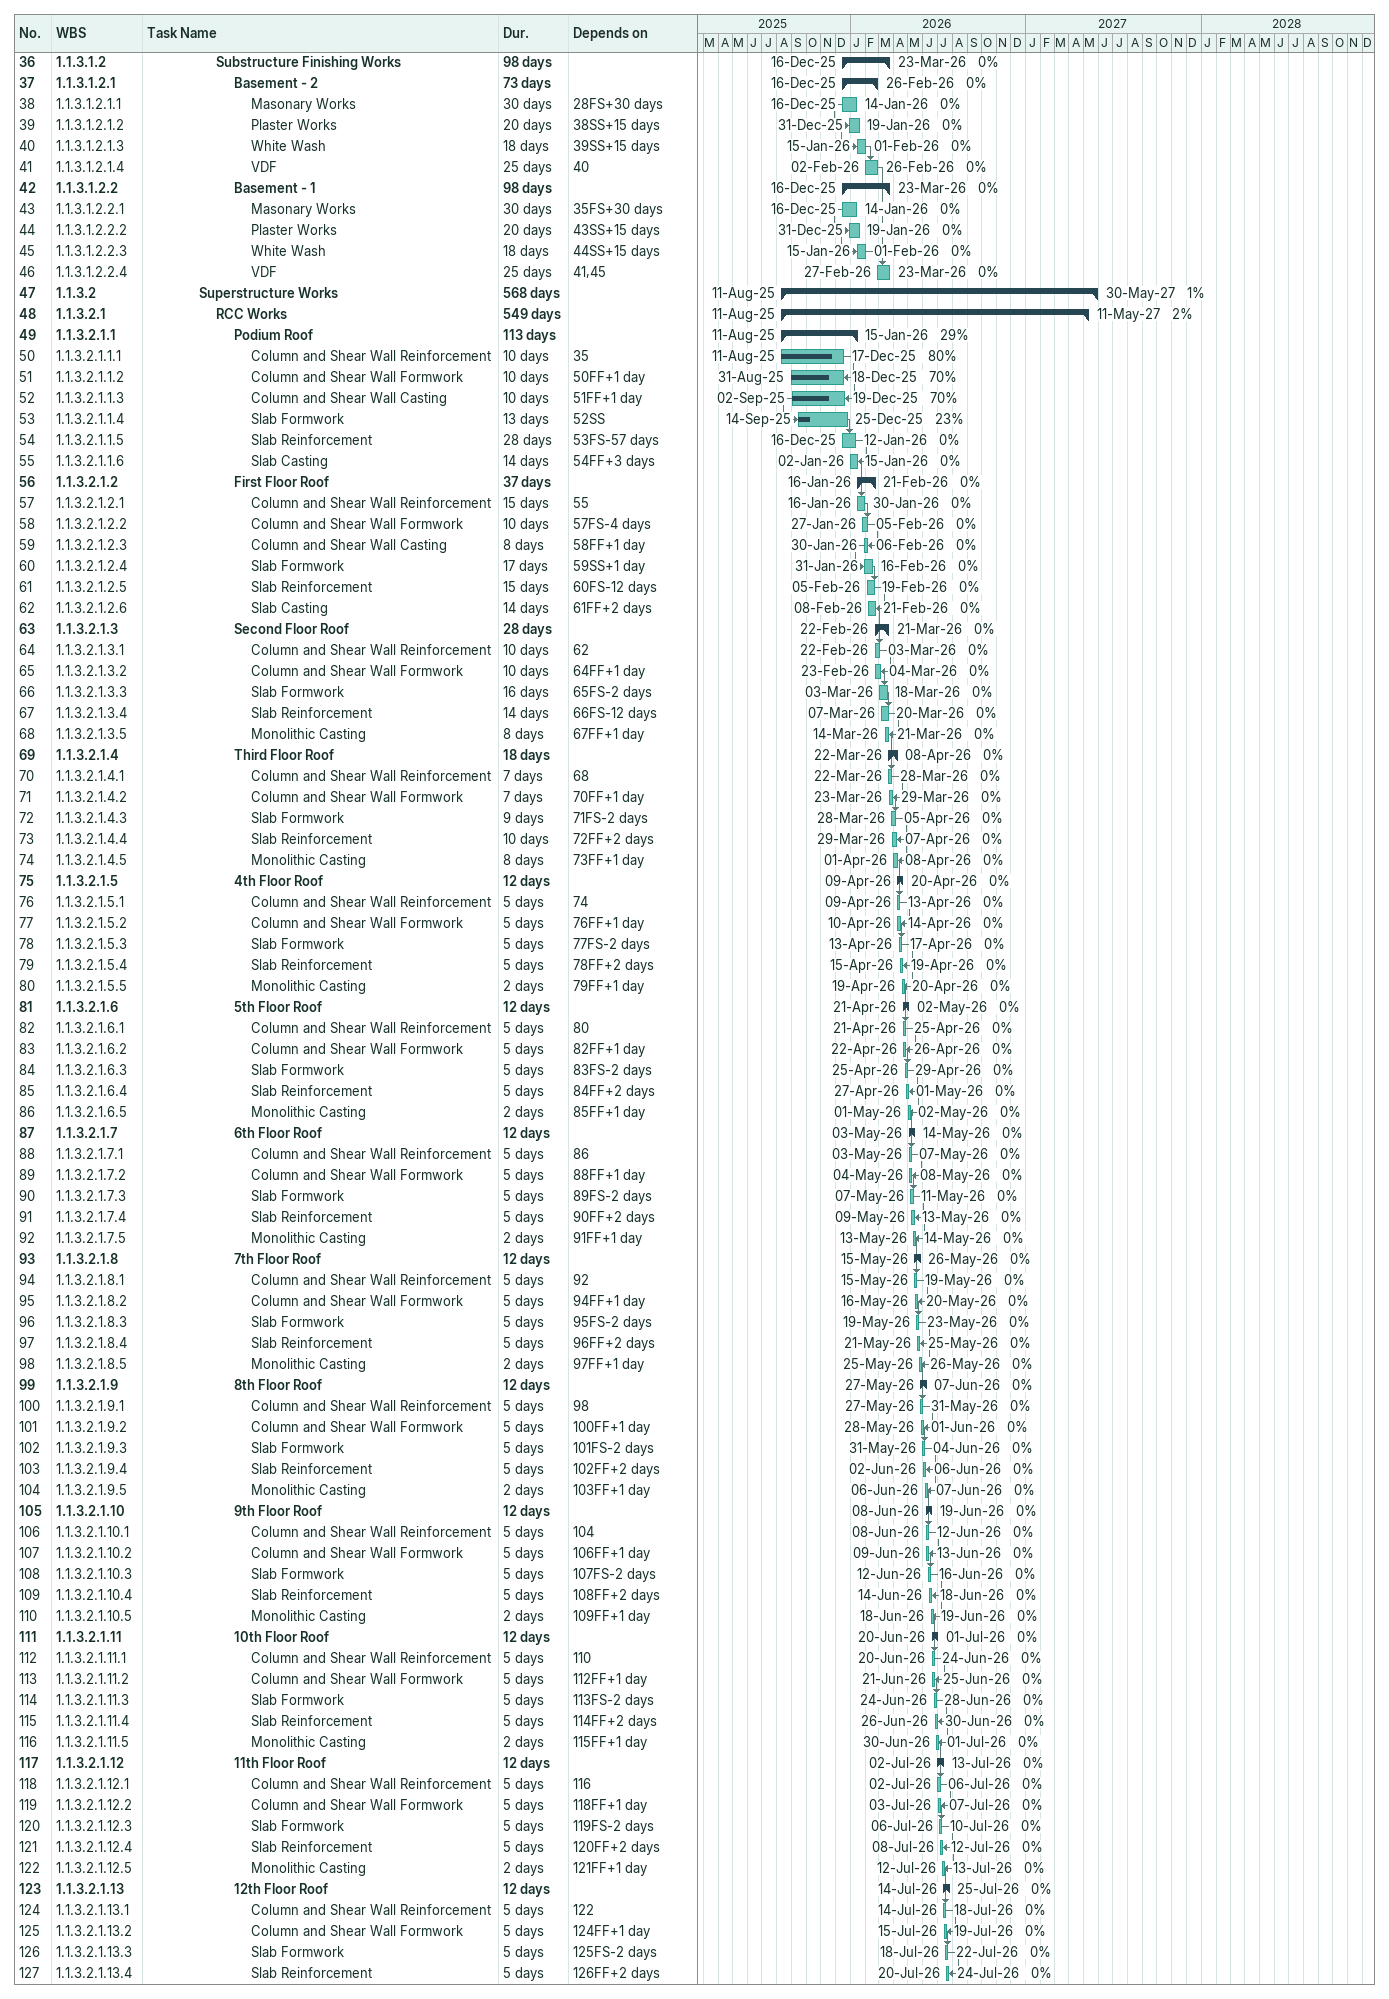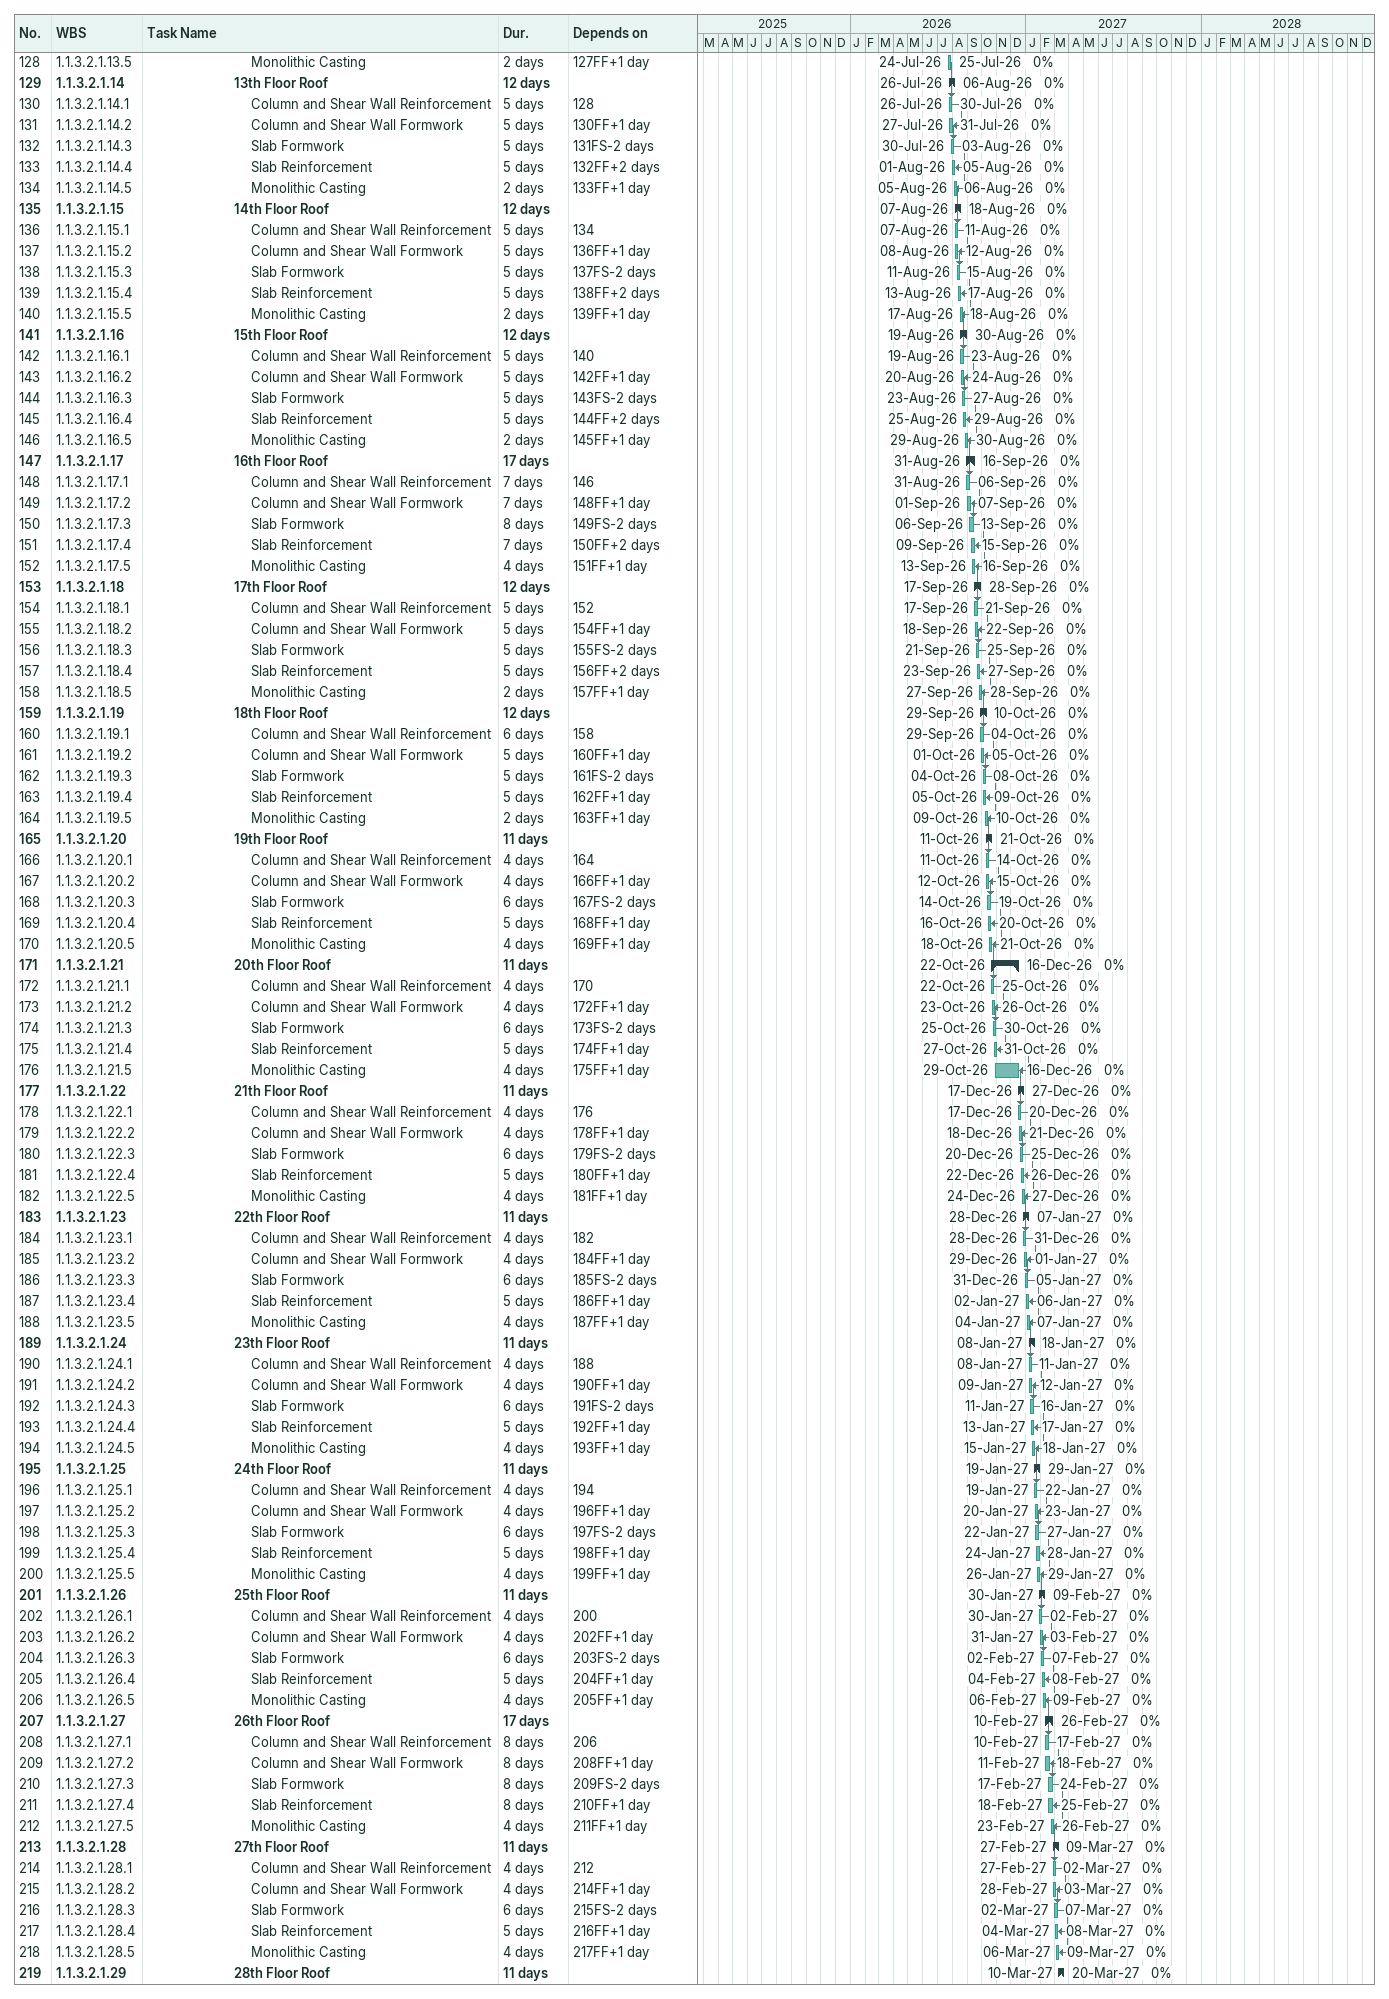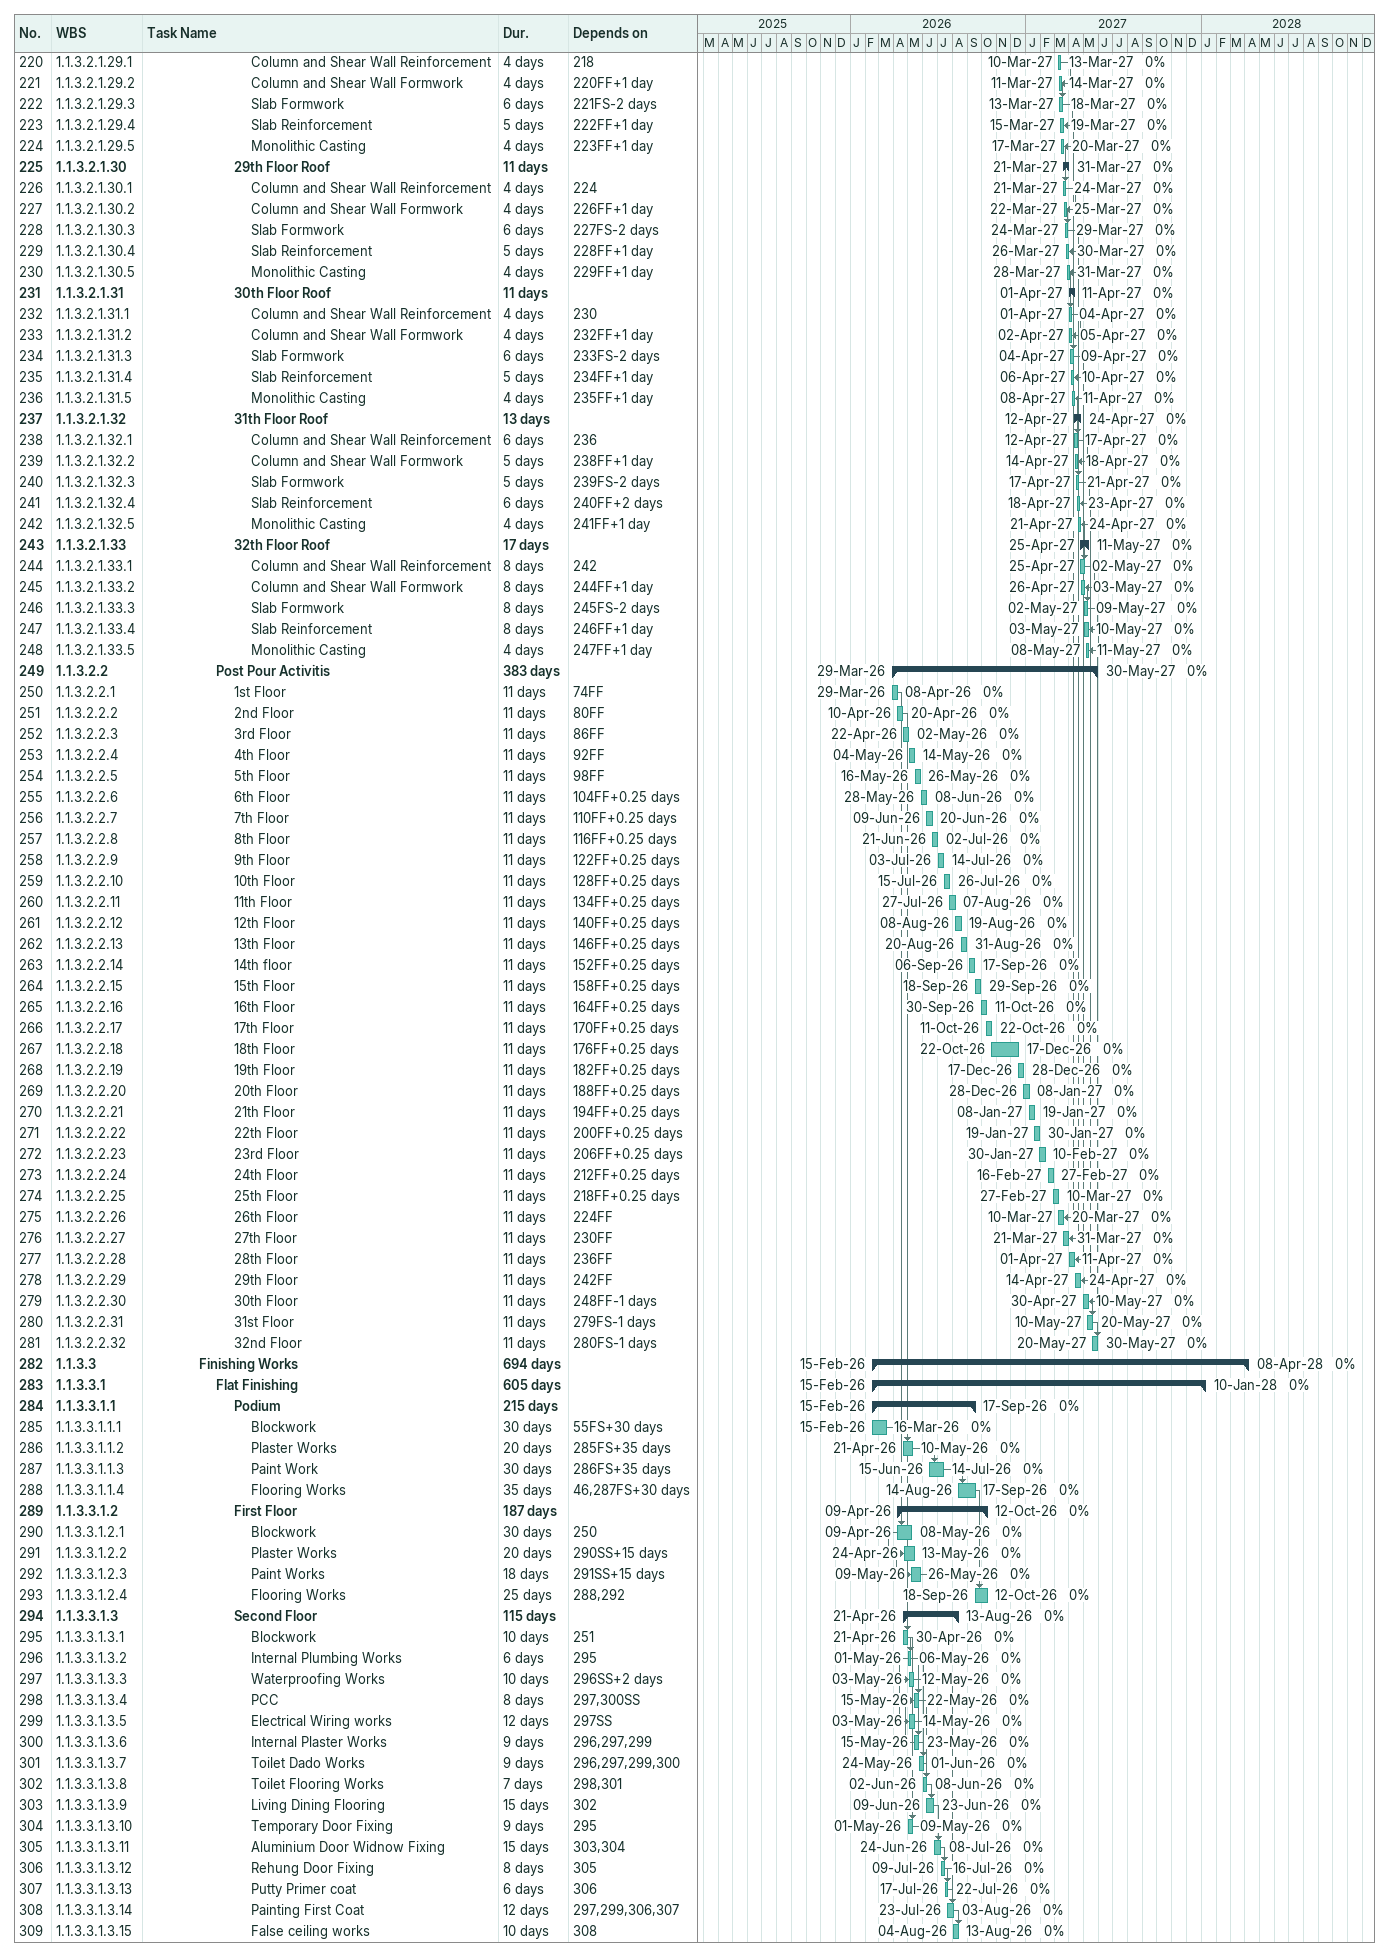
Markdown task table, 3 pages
| ID | WBS | Task | Duration | Start | Finish | Predecessors | % complete |
|---|---|---|---|---|---|---|---|
| 36 | 1.1.3.1.2 | **Substructure Finishing Works** | 98d | 2025-12-16 | 2026-03-23 |  | 0 |
| 37 | 1.1.3.1.2.1 | **Basement - 2** | 73d | 2025-12-16 | 2026-02-26 |  | 0 |
| 38 | 1.1.3.1.2.1.1 | Masonary Works | 30d | 2025-12-16 | 2026-01-14 | 28FS+30d | 0 |
| 39 | 1.1.3.1.2.1.2 | Plaster Works | 20d | 2025-12-31 | 2026-01-19 | 38SS+15d | 0 |
| 40 | 1.1.3.1.2.1.3 | White Wash | 18d | 2026-01-15 | 2026-02-01 | 39SS+15d | 0 |
| 41 | 1.1.3.1.2.1.4 | VDF | 25d | 2026-02-02 | 2026-02-26 | 40 | 0 |
| 42 | 1.1.3.1.2.2 | **Basement - 1** | 98d | 2025-12-16 | 2026-03-23 |  | 0 |
| 43 | 1.1.3.1.2.2.1 | Masonary Works | 30d | 2025-12-16 | 2026-01-14 | 35FS+30d | 0 |
| 44 | 1.1.3.1.2.2.2 | Plaster Works | 20d | 2025-12-31 | 2026-01-19 | 43SS+15d | 0 |
| 45 | 1.1.3.1.2.2.3 | White Wash | 18d | 2026-01-15 | 2026-02-01 | 44SS+15d | 0 |
| 46 | 1.1.3.1.2.2.4 | VDF | 25d | 2026-02-27 | 2026-03-23 | 41, 45 | 0 |
| 47 | 1.1.3.2 | **Superstructure Works** | 568d | 2025-08-11 | 2027-05-30 |  | 1 |
| 48 | 1.1.3.2.1 | **RCC Works** | 549d | 2025-08-11 | 2027-05-11 |  | 2 |
| 49 | 1.1.3.2.1.1 | **Podium Roof** | 113d | 2025-08-11 | 2026-01-15 |  | 29 |
| 50 | 1.1.3.2.1.1.1 | Column and Shear Wall Reinforcement | 10d | 2025-08-11 | 2025-12-17 | 35 | 80 |
| 51 | 1.1.3.2.1.1.2 | Column and Shear Wall Formwork | 10d | 2025-08-31 | 2025-12-18 | 50FF+1d | 70 |
| 52 | 1.1.3.2.1.1.3 | Column and Shear Wall Casting | 10d | 2025-09-02 | 2025-12-19 | 51FF+1d | 70 |
| 53 | 1.1.3.2.1.1.4 | Slab Formwork | 13d | 2025-09-14 | 2025-12-25 | 52SS | 23 |
| 54 | 1.1.3.2.1.1.5 | Slab Reinforcement | 28d | 2025-12-16 | 2026-01-12 | 53FS-57d | 0 |
| 55 | 1.1.3.2.1.1.6 | Slab Casting | 14d | 2026-01-02 | 2026-01-15 | 54FF+3d | 0 |
| 56 | 1.1.3.2.1.2 | **First Floor Roof** | 37d | 2026-01-16 | 2026-02-21 |  | 0 |
| 57 | 1.1.3.2.1.2.1 | Column and Shear Wall Reinforcement | 15d | 2026-01-16 | 2026-01-30 | 55 | 0 |
| 58 | 1.1.3.2.1.2.2 | Column and Shear Wall Formwork | 10d | 2026-01-27 | 2026-02-05 | 57FS-4d | 0 |
| 59 | 1.1.3.2.1.2.3 | Column and Shear Wall Casting | 8d | 2026-01-30 | 2026-02-06 | 58FF+1d | 0 |
| 60 | 1.1.3.2.1.2.4 | Slab Formwork | 17d | 2026-01-31 | 2026-02-16 | 59SS+1d | 0 |
| 61 | 1.1.3.2.1.2.5 | Slab Reinforcement | 15d | 2026-02-05 | 2026-02-19 | 60FS-12d | 0 |
| 62 | 1.1.3.2.1.2.6 | Slab Casting | 14d | 2026-02-08 | 2026-02-21 | 61FF+2d | 0 |
| 63 | 1.1.3.2.1.3 | **Second Floor Roof** | 28d | 2026-02-22 | 2026-03-21 |  | 0 |
| 64 | 1.1.3.2.1.3.1 | Column and Shear Wall Reinforcement | 10d | 2026-02-22 | 2026-03-03 | 62 | 0 |
| 65 | 1.1.3.2.1.3.2 | Column and Shear Wall Formwork | 10d | 2026-02-23 | 2026-03-04 | 64FF+1d | 0 |
| 66 | 1.1.3.2.1.3.3 | Slab Formwork | 16d | 2026-03-03 | 2026-03-18 | 65FS-2d | 0 |
| 67 | 1.1.3.2.1.3.4 | Slab Reinforcement | 14d | 2026-03-07 | 2026-03-20 | 66FS-12d | 0 |
| 68 | 1.1.3.2.1.3.5 | Monolithic Casting | 8d | 2026-03-14 | 2026-03-21 | 67FF+1d | 0 |
| 69 | 1.1.3.2.1.4 | **Third Floor Roof** | 18d | 2026-03-22 | 2026-04-08 |  | 0 |
| 70 | 1.1.3.2.1.4.1 | Column and Shear Wall Reinforcement | 7d | 2026-03-22 | 2026-03-28 | 68 | 0 |
| 71 | 1.1.3.2.1.4.2 | Column and Shear Wall Formwork | 7d | 2026-03-23 | 2026-03-29 | 70FF+1d | 0 |
| 72 | 1.1.3.2.1.4.3 | Slab Formwork | 9d | 2026-03-28 | 2026-04-05 | 71FS-2d | 0 |
| 73 | 1.1.3.2.1.4.4 | Slab Reinforcement | 10d | 2026-03-29 | 2026-04-07 | 72FF+2d | 0 |
| 74 | 1.1.3.2.1.4.5 | Monolithic Casting | 8d | 2026-04-01 | 2026-04-08 | 73FF+1d | 0 |
| 75 | 1.1.3.2.1.5 | **4th Floor Roof** | 12d | 2026-04-09 | 2026-04-20 |  | 0 |
| 76 | 1.1.3.2.1.5.1 | Column and Shear Wall Reinforcement | 5d | 2026-04-09 | 2026-04-13 | 74 | 0 |
| 77 | 1.1.3.2.1.5.2 | Column and Shear Wall Formwork | 5d | 2026-04-10 | 2026-04-14 | 76FF+1d | 0 |
| 78 | 1.1.3.2.1.5.3 | Slab Formwork | 5d | 2026-04-13 | 2026-04-17 | 77FS-2d | 0 |
| 79 | 1.1.3.2.1.5.4 | Slab Reinforcement | 5d | 2026-04-15 | 2026-04-19 | 78FF+2d | 0 |
| 80 | 1.1.3.2.1.5.5 | Monolithic Casting | 2d | 2026-04-19 | 2026-04-20 | 79FF+1d | 0 |
| 81 | 1.1.3.2.1.6 | **5th Floor Roof** | 12d | 2026-04-21 | 2026-05-02 |  | 0 |
| 82 | 1.1.3.2.1.6.1 | Column and Shear Wall Reinforcement | 5d | 2026-04-21 | 2026-04-25 | 80 | 0 |
| 83 | 1.1.3.2.1.6.2 | Column and Shear Wall Formwork | 5d | 2026-04-22 | 2026-04-26 | 82FF+1d | 0 |
| 84 | 1.1.3.2.1.6.3 | Slab Formwork | 5d | 2026-04-25 | 2026-04-29 | 83FS-2d | 0 |
| 85 | 1.1.3.2.1.6.4 | Slab Reinforcement | 5d | 2026-04-27 | 2026-05-01 | 84FF+2d | 0 |
| 86 | 1.1.3.2.1.6.5 | Monolithic Casting | 2d | 2026-05-01 | 2026-05-02 | 85FF+1d | 0 |
| 87 | 1.1.3.2.1.7 | **6th Floor Roof** | 12d | 2026-05-03 | 2026-05-14 |  | 0 |
| 88 | 1.1.3.2.1.7.1 | Column and Shear Wall Reinforcement | 5d | 2026-05-03 | 2026-05-07 | 86 | 0 |
| 89 | 1.1.3.2.1.7.2 | Column and Shear Wall Formwork | 5d | 2026-05-04 | 2026-05-08 | 88FF+1d | 0 |
| 90 | 1.1.3.2.1.7.3 | Slab Formwork | 5d | 2026-05-07 | 2026-05-11 | 89FS-2d | 0 |
| 91 | 1.1.3.2.1.7.4 | Slab Reinforcement | 5d | 2026-05-09 | 2026-05-13 | 90FF+2d | 0 |
| 92 | 1.1.3.2.1.7.5 | Monolithic Casting | 2d | 2026-05-13 | 2026-05-14 | 91FF+1d | 0 |
| 93 | 1.1.3.2.1.8 | **7th Floor Roof** | 12d | 2026-05-15 | 2026-05-26 |  | 0 |
| 94 | 1.1.3.2.1.8.1 | Column and Shear Wall Reinforcement | 5d | 2026-05-15 | 2026-05-19 | 92 | 0 |
| 95 | 1.1.3.2.1.8.2 | Column and Shear Wall Formwork | 5d | 2026-05-16 | 2026-05-20 | 94FF+1d | 0 |
| 96 | 1.1.3.2.1.8.3 | Slab Formwork | 5d | 2026-05-19 | 2026-05-23 | 95FS-2d | 0 |
| 97 | 1.1.3.2.1.8.4 | Slab Reinforcement | 5d | 2026-05-21 | 2026-05-25 | 96FF+2d | 0 |
| 98 | 1.1.3.2.1.8.5 | Monolithic Casting | 2d | 2026-05-25 | 2026-05-26 | 97FF+1d | 0 |
| 99 | 1.1.3.2.1.9 | **8th Floor Roof** | 12d | 2026-05-27 | 2026-06-07 |  | 0 |
| 100 | 1.1.3.2.1.9.1 | Column and Shear Wall Reinforcement | 5d | 2026-05-27 | 2026-05-31 | 98 | 0 |
| 101 | 1.1.3.2.1.9.2 | Column and Shear Wall Formwork | 5d | 2026-05-28 | 2026-06-01 | 100FF+1d | 0 |
| 102 | 1.1.3.2.1.9.3 | Slab Formwork | 5d | 2026-05-31 | 2026-06-04 | 101FS-2d | 0 |
| 103 | 1.1.3.2.1.9.4 | Slab Reinforcement | 5d | 2026-06-02 | 2026-06-06 | 102FF+2d | 0 |
| 104 | 1.1.3.2.1.9.5 | Monolithic Casting | 2d | 2026-06-06 | 2026-06-07 | 103FF+1d | 0 |
| 105 | 1.1.3.2.1.10 | **9th Floor Roof** | 12d | 2026-06-08 | 2026-06-19 |  | 0 |
| 106 | 1.1.3.2.1.10.1 | Column and Shear Wall Reinforcement | 5d | 2026-06-08 | 2026-06-12 | 104 | 0 |
| 107 | 1.1.3.2.1.10.2 | Column and Shear Wall Formwork | 5d | 2026-06-09 | 2026-06-13 | 106FF+1d | 0 |
| 108 | 1.1.3.2.1.10.3 | Slab Formwork | 5d | 2026-06-12 | 2026-06-16 | 107FS-2d | 0 |
| 109 | 1.1.3.2.1.10.4 | Slab Reinforcement | 5d | 2026-06-14 | 2026-06-18 | 108FF+2d | 0 |
| 110 | 1.1.3.2.1.10.5 | Monolithic Casting | 2d | 2026-06-18 | 2026-06-19 | 109FF+1d | 0 |
| 111 | 1.1.3.2.1.11 | **10th Floor Roof** | 12d | 2026-06-20 | 2026-07-01 |  | 0 |
| 112 | 1.1.3.2.1.11.1 | Column and Shear Wall Reinforcement | 5d | 2026-06-20 | 2026-06-24 | 110 | 0 |
| 113 | 1.1.3.2.1.11.2 | Column and Shear Wall Formwork | 5d | 2026-06-21 | 2026-06-25 | 112FF+1d | 0 |
| 114 | 1.1.3.2.1.11.3 | Slab Formwork | 5d | 2026-06-24 | 2026-06-28 | 113FS-2d | 0 |
| 115 | 1.1.3.2.1.11.4 | Slab Reinforcement | 5d | 2026-06-26 | 2026-06-30 | 114FF+2d | 0 |
| 116 | 1.1.3.2.1.11.5 | Monolithic Casting | 2d | 2026-06-30 | 2026-07-01 | 115FF+1d | 0 |
| 117 | 1.1.3.2.1.12 | **11th Floor Roof** | 12d | 2026-07-02 | 2026-07-13 |  | 0 |
| 118 | 1.1.3.2.1.12.1 | Column and Shear Wall Reinforcement | 5d | 2026-07-02 | 2026-07-06 | 116 | 0 |
| 119 | 1.1.3.2.1.12.2 | Column and Shear Wall Formwork | 5d | 2026-07-03 | 2026-07-07 | 118FF+1d | 0 |
| 120 | 1.1.3.2.1.12.3 | Slab Formwork | 5d | 2026-07-06 | 2026-07-10 | 119FS-2d | 0 |
| 121 | 1.1.3.2.1.12.4 | Slab Reinforcement | 5d | 2026-07-08 | 2026-07-12 | 120FF+2d | 0 |
| 122 | 1.1.3.2.1.12.5 | Monolithic Casting | 2d | 2026-07-12 | 2026-07-13 | 121FF+1d | 0 |
| 123 | 1.1.3.2.1.13 | **12th Floor Roof** | 12d | 2026-07-14 | 2026-07-25 |  | 0 |
| 124 | 1.1.3.2.1.13.1 | Column and Shear Wall Reinforcement | 5d | 2026-07-14 | 2026-07-18 | 122 | 0 |
| 125 | 1.1.3.2.1.13.2 | Column and Shear Wall Formwork | 5d | 2026-07-15 | 2026-07-19 | 124FF+1d | 0 |
| 126 | 1.1.3.2.1.13.3 | Slab Formwork | 5d | 2026-07-18 | 2026-07-22 | 125FS-2d | 0 |
| 127 | 1.1.3.2.1.13.4 | Slab Reinforcement | 5d | 2026-07-20 | 2026-07-24 | 126FF+2d | 0 |
| 128 | 1.1.3.2.1.13.5 | Monolithic Casting | 2d | 2026-07-24 | 2026-07-25 | 127FF+1d | 0 |
| 129 | 1.1.3.2.1.14 | **13th Floor Roof** | 12d | 2026-07-26 | 2026-08-06 |  | 0 |
| 130 | 1.1.3.2.1.14.1 | Column and Shear Wall Reinforcement | 5d | 2026-07-26 | 2026-07-30 | 128 | 0 |
| 131 | 1.1.3.2.1.14.2 | Column and Shear Wall Formwork | 5d | 2026-07-27 | 2026-07-31 | 130FF+1d | 0 |
| 132 | 1.1.3.2.1.14.3 | Slab Formwork | 5d | 2026-07-30 | 2026-08-03 | 131FS-2d | 0 |
| 133 | 1.1.3.2.1.14.4 | Slab Reinforcement | 5d | 2026-08-01 | 2026-08-05 | 132FF+2d | 0 |
| 134 | 1.1.3.2.1.14.5 | Monolithic Casting | 2d | 2026-08-05 | 2026-08-06 | 133FF+1d | 0 |
| 135 | 1.1.3.2.1.15 | **14th Floor Roof** | 12d | 2026-08-07 | 2026-08-18 |  | 0 |
| 136 | 1.1.3.2.1.15.1 | Column and Shear Wall Reinforcement | 5d | 2026-08-07 | 2026-08-11 | 134 | 0 |
| 137 | 1.1.3.2.1.15.2 | Column and Shear Wall Formwork | 5d | 2026-08-08 | 2026-08-12 | 136FF+1d | 0 |
| 138 | 1.1.3.2.1.15.3 | Slab Formwork | 5d | 2026-08-11 | 2026-08-15 | 137FS-2d | 0 |
| 139 | 1.1.3.2.1.15.4 | Slab Reinforcement | 5d | 2026-08-13 | 2026-08-17 | 138FF+2d | 0 |
| 140 | 1.1.3.2.1.15.5 | Monolithic Casting | 2d | 2026-08-17 | 2026-08-18 | 139FF+1d | 0 |
| 141 | 1.1.3.2.1.16 | **15th Floor Roof** | 12d | 2026-08-19 | 2026-08-30 |  | 0 |
| 142 | 1.1.3.2.1.16.1 | Column and Shear Wall Reinforcement | 5d | 2026-08-19 | 2026-08-23 | 140 | 0 |
| 143 | 1.1.3.2.1.16.2 | Column and Shear Wall Formwork | 5d | 2026-08-20 | 2026-08-24 | 142FF+1d | 0 |
| 144 | 1.1.3.2.1.16.3 | Slab Formwork | 5d | 2026-08-23 | 2026-08-27 | 143FS-2d | 0 |
| 145 | 1.1.3.2.1.16.4 | Slab Reinforcement | 5d | 2026-08-25 | 2026-08-29 | 144FF+2d | 0 |
| 146 | 1.1.3.2.1.16.5 | Monolithic Casting | 2d | 2026-08-29 | 2026-08-30 | 145FF+1d | 0 |
| 147 | 1.1.3.2.1.17 | **16th Floor Roof** | 17d | 2026-08-31 | 2026-09-16 |  | 0 |
| 148 | 1.1.3.2.1.17.1 | Column and Shear Wall Reinforcement | 7d | 2026-08-31 | 2026-09-06 | 146 | 0 |
| 149 | 1.1.3.2.1.17.2 | Column and Shear Wall Formwork | 7d | 2026-09-01 | 2026-09-07 | 148FF+1d | 0 |
| 150 | 1.1.3.2.1.17.3 | Slab Formwork | 8d | 2026-09-06 | 2026-09-13 | 149FS-2d | 0 |
| 151 | 1.1.3.2.1.17.4 | Slab Reinforcement | 7d | 2026-09-09 | 2026-09-15 | 150FF+2d | 0 |
| 152 | 1.1.3.2.1.17.5 | Monolithic Casting | 4d | 2026-09-13 | 2026-09-16 | 151FF+1d | 0 |
| 153 | 1.1.3.2.1.18 | **17th Floor Roof** | 12d | 2026-09-17 | 2026-09-28 |  | 0 |
| 154 | 1.1.3.2.1.18.1 | Column and Shear Wall Reinforcement | 5d | 2026-09-17 | 2026-09-21 | 152 | 0 |
| 155 | 1.1.3.2.1.18.2 | Column and Shear Wall Formwork | 5d | 2026-09-18 | 2026-09-22 | 154FF+1d | 0 |
| 156 | 1.1.3.2.1.18.3 | Slab Formwork | 5d | 2026-09-21 | 2026-09-25 | 155FS-2d | 0 |
| 157 | 1.1.3.2.1.18.4 | Slab Reinforcement | 5d | 2026-09-23 | 2026-09-27 | 156FF+2d | 0 |
| 158 | 1.1.3.2.1.18.5 | Monolithic Casting | 2d | 2026-09-27 | 2026-09-28 | 157FF+1d | 0 |
| 159 | 1.1.3.2.1.19 | **18th Floor Roof** | 12d | 2026-09-29 | 2026-10-10 |  | 0 |
| 160 | 1.1.3.2.1.19.1 | Column and Shear Wall Reinforcement | 6d | 2026-09-29 | 2026-10-04 | 158 | 0 |
| 161 | 1.1.3.2.1.19.2 | Column and Shear Wall Formwork | 5d | 2026-10-01 | 2026-10-05 | 160FF+1d | 0 |
| 162 | 1.1.3.2.1.19.3 | Slab Formwork | 5d | 2026-10-04 | 2026-10-08 | 161FS-2d | 0 |
| 163 | 1.1.3.2.1.19.4 | Slab Reinforcement | 5d | 2026-10-05 | 2026-10-09 | 162FF+1d | 0 |
| 164 | 1.1.3.2.1.19.5 | Monolithic Casting | 2d | 2026-10-09 | 2026-10-10 | 163FF+1d | 0 |
| 165 | 1.1.3.2.1.20 | **19th Floor Roof** | 11d | 2026-10-11 | 2026-10-21 |  | 0 |
| 166 | 1.1.3.2.1.20.1 | Column and Shear Wall Reinforcement | 4d | 2026-10-11 | 2026-10-14 | 164 | 0 |
| 167 | 1.1.3.2.1.20.2 | Column and Shear Wall Formwork | 4d | 2026-10-12 | 2026-10-15 | 166FF+1d | 0 |
| 168 | 1.1.3.2.1.20.3 | Slab Formwork | 6d | 2026-10-14 | 2026-10-19 | 167FS-2d | 0 |
| 169 | 1.1.3.2.1.20.4 | Slab Reinforcement | 5d | 2026-10-16 | 2026-10-20 | 168FF+1d | 0 |
| 170 | 1.1.3.2.1.20.5 | Monolithic Casting | 4d | 2026-10-18 | 2026-10-21 | 169FF+1d | 0 |
| 171 | 1.1.3.2.1.21 | **20th Floor Roof** | 11d | 2026-10-22 | 2026-12-16 |  | 0 |
| 172 | 1.1.3.2.1.21.1 | Column and Shear Wall Reinforcement | 4d | 2026-10-22 | 2026-10-25 | 170 | 0 |
| 173 | 1.1.3.2.1.21.2 | Column and Shear Wall Formwork | 4d | 2026-10-23 | 2026-10-26 | 172FF+1d | 0 |
| 174 | 1.1.3.2.1.21.3 | Slab Formwork | 6d | 2026-10-25 | 2026-10-30 | 173FS-2d | 0 |
| 175 | 1.1.3.2.1.21.4 | Slab Reinforcement | 5d | 2026-10-27 | 2026-10-31 | 174FF+1d | 0 |
| 176 | 1.1.3.2.1.21.5 | Monolithic Casting | 4d | 2026-10-29 | 2026-12-16 | 175FF+1d | 0 |
| 177 | 1.1.3.2.1.22 | **21th Floor Roof** | 11d | 2026-12-17 | 2026-12-27 |  | 0 |
| 178 | 1.1.3.2.1.22.1 | Column and Shear Wall Reinforcement | 4d | 2026-12-17 | 2026-12-20 | 176 | 0 |
| 179 | 1.1.3.2.1.22.2 | Column and Shear Wall Formwork | 4d | 2026-12-18 | 2026-12-21 | 178FF+1d | 0 |
| 180 | 1.1.3.2.1.22.3 | Slab Formwork | 6d | 2026-12-20 | 2026-12-25 | 179FS-2d | 0 |
| 181 | 1.1.3.2.1.22.4 | Slab Reinforcement | 5d | 2026-12-22 | 2026-12-26 | 180FF+1d | 0 |
| 182 | 1.1.3.2.1.22.5 | Monolithic Casting | 4d | 2026-12-24 | 2026-12-27 | 181FF+1d | 0 |
| 183 | 1.1.3.2.1.23 | **22th Floor Roof** | 11d | 2026-12-28 | 2027-01-07 |  | 0 |
| 184 | 1.1.3.2.1.23.1 | Column and Shear Wall Reinforcement | 4d | 2026-12-28 | 2026-12-31 | 182 | 0 |
| 185 | 1.1.3.2.1.23.2 | Column and Shear Wall Formwork | 4d | 2026-12-29 | 2027-01-01 | 184FF+1d | 0 |
| 186 | 1.1.3.2.1.23.3 | Slab Formwork | 6d | 2026-12-31 | 2027-01-05 | 185FS-2d | 0 |
| 187 | 1.1.3.2.1.23.4 | Slab Reinforcement | 5d | 2027-01-02 | 2027-01-06 | 186FF+1d | 0 |
| 188 | 1.1.3.2.1.23.5 | Monolithic Casting | 4d | 2027-01-04 | 2027-01-07 | 187FF+1d | 0 |
| 189 | 1.1.3.2.1.24 | **23th Floor Roof** | 11d | 2027-01-08 | 2027-01-18 |  | 0 |
| 190 | 1.1.3.2.1.24.1 | Column and Shear Wall Reinforcement | 4d | 2027-01-08 | 2027-01-11 | 188 | 0 |
| 191 | 1.1.3.2.1.24.2 | Column and Shear Wall Formwork | 4d | 2027-01-09 | 2027-01-12 | 190FF+1d | 0 |
| 192 | 1.1.3.2.1.24.3 | Slab Formwork | 6d | 2027-01-11 | 2027-01-16 | 191FS-2d | 0 |
| 193 | 1.1.3.2.1.24.4 | Slab Reinforcement | 5d | 2027-01-13 | 2027-01-17 | 192FF+1d | 0 |
| 194 | 1.1.3.2.1.24.5 | Monolithic Casting | 4d | 2027-01-15 | 2027-01-18 | 193FF+1d | 0 |
| 195 | 1.1.3.2.1.25 | **24th Floor Roof** | 11d | 2027-01-19 | 2027-01-29 |  | 0 |
| 196 | 1.1.3.2.1.25.1 | Column and Shear Wall Reinforcement | 4d | 2027-01-19 | 2027-01-22 | 194 | 0 |
| 197 | 1.1.3.2.1.25.2 | Column and Shear Wall Formwork | 4d | 2027-01-20 | 2027-01-23 | 196FF+1d | 0 |
| 198 | 1.1.3.2.1.25.3 | Slab Formwork | 6d | 2027-01-22 | 2027-01-27 | 197FS-2d | 0 |
| 199 | 1.1.3.2.1.25.4 | Slab Reinforcement | 5d | 2027-01-24 | 2027-01-28 | 198FF+1d | 0 |
| 200 | 1.1.3.2.1.25.5 | Monolithic Casting | 4d | 2027-01-26 | 2027-01-29 | 199FF+1d | 0 |
| 201 | 1.1.3.2.1.26 | **25th Floor Roof** | 11d | 2027-01-30 | 2027-02-09 |  | 0 |
| 202 | 1.1.3.2.1.26.1 | Column and Shear Wall Reinforcement | 4d | 2027-01-30 | 2027-02-02 | 200 | 0 |
| 203 | 1.1.3.2.1.26.2 | Column and Shear Wall Formwork | 4d | 2027-01-31 | 2027-02-03 | 202FF+1d | 0 |
| 204 | 1.1.3.2.1.26.3 | Slab Formwork | 6d | 2027-02-02 | 2027-02-07 | 203FS-2d | 0 |
| 205 | 1.1.3.2.1.26.4 | Slab Reinforcement | 5d | 2027-02-04 | 2027-02-08 | 204FF+1d | 0 |
| 206 | 1.1.3.2.1.26.5 | Monolithic Casting | 4d | 2027-02-06 | 2027-02-09 | 205FF+1d | 0 |
| 207 | 1.1.3.2.1.27 | **26th Floor Roof** | 17d | 2027-02-10 | 2027-02-26 |  | 0 |
| 208 | 1.1.3.2.1.27.1 | Column and Shear Wall Reinforcement | 8d | 2027-02-10 | 2027-02-17 | 206 | 0 |
| 209 | 1.1.3.2.1.27.2 | Column and Shear Wall Formwork | 8d | 2027-02-11 | 2027-02-18 | 208FF+1d | 0 |
| 210 | 1.1.3.2.1.27.3 | Slab Formwork | 8d | 2027-02-17 | 2027-02-24 | 209FS-2d | 0 |
| 211 | 1.1.3.2.1.27.4 | Slab Reinforcement | 8d | 2027-02-18 | 2027-02-25 | 210FF+1d | 0 |
| 212 | 1.1.3.2.1.27.5 | Monolithic Casting | 4d | 2027-02-23 | 2027-02-26 | 211FF+1d | 0 |
| 213 | 1.1.3.2.1.28 | **27th Floor Roof** | 11d | 2027-02-27 | 2027-03-09 |  | 0 |
| 214 | 1.1.3.2.1.28.1 | Column and Shear Wall Reinforcement | 4d | 2027-02-27 | 2027-03-02 | 212 | 0 |
| 215 | 1.1.3.2.1.28.2 | Column and Shear Wall Formwork | 4d | 2027-02-28 | 2027-03-03 | 214FF+1d | 0 |
| 216 | 1.1.3.2.1.28.3 | Slab Formwork | 6d | 2027-03-02 | 2027-03-07 | 215FS-2d | 0 |
| 217 | 1.1.3.2.1.28.4 | Slab Reinforcement | 5d | 2027-03-04 | 2027-03-08 | 216FF+1d | 0 |
| 218 | 1.1.3.2.1.28.5 | Monolithic Casting | 4d | 2027-03-06 | 2027-03-09 | 217FF+1d | 0 |
| 219 | 1.1.3.2.1.29 | **28th Floor Roof** | 11d | 2027-03-10 | 2027-03-20 |  | 0 |
| 220 | 1.1.3.2.1.29.1 | Column and Shear Wall Reinforcement | 4d | 2027-03-10 | 2027-03-13 | 218 | 0 |
| 221 | 1.1.3.2.1.29.2 | Column and Shear Wall Formwork | 4d | 2027-03-11 | 2027-03-14 | 220FF+1d | 0 |
| 222 | 1.1.3.2.1.29.3 | Slab Formwork | 6d | 2027-03-13 | 2027-03-18 | 221FS-2d | 0 |
| 223 | 1.1.3.2.1.29.4 | Slab Reinforcement | 5d | 2027-03-15 | 2027-03-19 | 222FF+1d | 0 |
| 224 | 1.1.3.2.1.29.5 | Monolithic Casting | 4d | 2027-03-17 | 2027-03-20 | 223FF+1d | 0 |
| 225 | 1.1.3.2.1.30 | **29th Floor Roof** | 11d | 2027-03-21 | 2027-03-31 |  | 0 |
| 226 | 1.1.3.2.1.30.1 | Column and Shear Wall Reinforcement | 4d | 2027-03-21 | 2027-03-24 | 224 | 0 |
| 227 | 1.1.3.2.1.30.2 | Column and Shear Wall Formwork | 4d | 2027-03-22 | 2027-03-25 | 226FF+1d | 0 |
| 228 | 1.1.3.2.1.30.3 | Slab Formwork | 6d | 2027-03-24 | 2027-03-29 | 227FS-2d | 0 |
| 229 | 1.1.3.2.1.30.4 | Slab Reinforcement | 5d | 2027-03-26 | 2027-03-30 | 228FF+1d | 0 |
| 230 | 1.1.3.2.1.30.5 | Monolithic Casting | 4d | 2027-03-28 | 2027-03-31 | 229FF+1d | 0 |
| 231 | 1.1.3.2.1.31 | **30th Floor Roof** | 11d | 2027-04-01 | 2027-04-11 |  | 0 |
| 232 | 1.1.3.2.1.31.1 | Column and Shear Wall Reinforcement | 4d | 2027-04-01 | 2027-04-04 | 230 | 0 |
| 233 | 1.1.3.2.1.31.2 | Column and Shear Wall Formwork | 4d | 2027-04-02 | 2027-04-05 | 232FF+1d | 0 |
| 234 | 1.1.3.2.1.31.3 | Slab Formwork | 6d | 2027-04-04 | 2027-04-09 | 233FS-2d | 0 |
| 235 | 1.1.3.2.1.31.4 | Slab Reinforcement | 5d | 2027-04-06 | 2027-04-10 | 234FF+1d | 0 |
| 236 | 1.1.3.2.1.31.5 | Monolithic Casting | 4d | 2027-04-08 | 2027-04-11 | 235FF+1d | 0 |
| 237 | 1.1.3.2.1.32 | **31th Floor Roof** | 13d | 2027-04-12 | 2027-04-24 |  | 0 |
| 238 | 1.1.3.2.1.32.1 | Column and Shear Wall Reinforcement | 6d | 2027-04-12 | 2027-04-17 | 236 | 0 |
| 239 | 1.1.3.2.1.32.2 | Column and Shear Wall Formwork | 5d | 2027-04-14 | 2027-04-18 | 238FF+1d | 0 |
| 240 | 1.1.3.2.1.32.3 | Slab Formwork | 5d | 2027-04-17 | 2027-04-21 | 239FS-2d | 0 |
| 241 | 1.1.3.2.1.32.4 | Slab Reinforcement | 6d | 2027-04-18 | 2027-04-23 | 240FF+2d | 0 |
| 242 | 1.1.3.2.1.32.5 | Monolithic Casting | 4d | 2027-04-21 | 2027-04-24 | 241FF+1d | 0 |
| 243 | 1.1.3.2.1.33 | **32th Floor Roof** | 17d | 2027-04-25 | 2027-05-11 |  | 0 |
| 244 | 1.1.3.2.1.33.1 | Column and Shear Wall Reinforcement | 8d | 2027-04-25 | 2027-05-02 | 242 | 0 |
| 245 | 1.1.3.2.1.33.2 | Column and Shear Wall Formwork | 8d | 2027-04-26 | 2027-05-03 | 244FF+1d | 0 |
| 246 | 1.1.3.2.1.33.3 | Slab Formwork | 8d | 2027-05-02 | 2027-05-09 | 245FS-2d | 0 |
| 247 | 1.1.3.2.1.33.4 | Slab Reinforcement | 8d | 2027-05-03 | 2027-05-10 | 246FF+1d | 0 |
| 248 | 1.1.3.2.1.33.5 | Monolithic Casting | 4d | 2027-05-08 | 2027-05-11 | 247FF+1d | 0 |
| 249 | 1.1.3.2.2 | **Post Pour Activitis** | 383d | 2026-03-29 | 2027-05-30 |  | 0 |
| 250 | 1.1.3.2.2.1 | 1st Floor | 11d | 2026-03-29 | 2026-04-08 | 74FF | 0 |
| 251 | 1.1.3.2.2.2 | 2nd Floor | 11d | 2026-04-10 | 2026-04-20 | 80FF | 0 |
| 252 | 1.1.3.2.2.3 | 3rd Floor | 11d | 2026-04-22 | 2026-05-02 | 86FF | 0 |
| 253 | 1.1.3.2.2.4 | 4th Floor | 11d | 2026-05-04 | 2026-05-14 | 92FF | 0 |
| 254 | 1.1.3.2.2.5 | 5th Floor | 11d | 2026-05-16 | 2026-05-26 | 98FF | 0 |
| 255 | 1.1.3.2.2.6 | 6th Floor | 11d | 2026-05-28 | 2026-06-08 | 104FF+0.25d | 0 |
| 256 | 1.1.3.2.2.7 | 7th Floor | 11d | 2026-06-09 | 2026-06-20 | 110FF+0.25d | 0 |
| 257 | 1.1.3.2.2.8 | 8th Floor | 11d | 2026-06-21 | 2026-07-02 | 116FF+0.25d | 0 |
| 258 | 1.1.3.2.2.9 | 9th Floor | 11d | 2026-07-03 | 2026-07-14 | 122FF+0.25d | 0 |
| 259 | 1.1.3.2.2.10 | 10th Floor | 11d | 2026-07-15 | 2026-07-26 | 128FF+0.25d | 0 |
| 260 | 1.1.3.2.2.11 | 11th Floor | 11d | 2026-07-27 | 2026-08-07 | 134FF+0.25d | 0 |
| 261 | 1.1.3.2.2.12 | 12th Floor | 11d | 2026-08-08 | 2026-08-19 | 140FF+0.25d | 0 |
| 262 | 1.1.3.2.2.13 | 13th Floor | 11d | 2026-08-20 | 2026-08-31 | 146FF+0.25d | 0 |
| 263 | 1.1.3.2.2.14 | 14th floor | 11d | 2026-09-06 | 2026-09-17 | 152FF+0.25d | 0 |
| 264 | 1.1.3.2.2.15 | 15th Floor | 11d | 2026-09-18 | 2026-09-29 | 158FF+0.25d | 0 |
| 265 | 1.1.3.2.2.16 | 16th Floor | 11d | 2026-09-30 | 2026-10-11 | 164FF+0.25d | 0 |
| 266 | 1.1.3.2.2.17 | 17th Floor | 11d | 2026-10-11 | 2026-10-22 | 170FF+0.25d | 0 |
| 267 | 1.1.3.2.2.18 | 18th Floor | 11d | 2026-10-22 | 2026-12-17 | 176FF+0.25d | 0 |
| 268 | 1.1.3.2.2.19 | 19th Floor | 11d | 2026-12-17 | 2026-12-28 | 182FF+0.25d | 0 |
| 269 | 1.1.3.2.2.20 | 20th Floor | 11d | 2026-12-28 | 2027-01-08 | 188FF+0.25d | 0 |
| 270 | 1.1.3.2.2.21 | 21th Floor | 11d | 2027-01-08 | 2027-01-19 | 194FF+0.25d | 0 |
| 271 | 1.1.3.2.2.22 | 22th Floor | 11d | 2027-01-19 | 2027-01-30 | 200FF+0.25d | 0 |
| 272 | 1.1.3.2.2.23 | 23rd Floor | 11d | 2027-01-30 | 2027-02-10 | 206FF+0.25d | 0 |
| 273 | 1.1.3.2.2.24 | 24th Floor | 11d | 2027-02-16 | 2027-02-27 | 212FF+0.25d | 0 |
| 274 | 1.1.3.2.2.25 | 25th Floor | 11d | 2027-02-27 | 2027-03-10 | 218FF+0.25d | 0 |
| 275 | 1.1.3.2.2.26 | 26th Floor | 11d | 2027-03-10 | 2027-03-20 | 224FF | 0 |
| 276 | 1.1.3.2.2.27 | 27th Floor | 11d | 2027-03-21 | 2027-03-31 | 230FF | 0 |
| 277 | 1.1.3.2.2.28 | 28th Floor | 11d | 2027-04-01 | 2027-04-11 | 236FF | 0 |
| 278 | 1.1.3.2.2.29 | 29th Floor | 11d | 2027-04-14 | 2027-04-24 | 242FF | 0 |
| 279 | 1.1.3.2.2.30 | 30th Floor | 11d | 2027-04-30 | 2027-05-10 | 248FF-1d | 0 |
| 280 | 1.1.3.2.2.31 | 31st Floor | 11d | 2027-05-10 | 2027-05-20 | 279FS-1d | 0 |
| 281 | 1.1.3.2.2.32 | 32nd Floor | 11d | 2027-05-20 | 2027-05-30 | 280FS-1d | 0 |
| 282 | 1.1.3.3 | **Finishing Works** | 694d | 2026-02-15 | 2028-04-08 |  | 0 |
| 283 | 1.1.3.3.1 | **Flat Finishing** | 605d | 2026-02-15 | 2028-01-10 |  | 0 |
| 284 | 1.1.3.3.1.1 | **Podium** | 215d | 2026-02-15 | 2026-09-17 |  | 0 |
| 285 | 1.1.3.3.1.1.1 | Blockwork | 30d | 2026-02-15 | 2026-03-16 | 55FS+30d | 0 |
| 286 | 1.1.3.3.1.1.2 | Plaster Works | 20d | 2026-04-21 | 2026-05-10 | 285FS+35d | 0 |
| 287 | 1.1.3.3.1.1.3 | Paint Work | 30d | 2026-06-15 | 2026-07-14 | 286FS+35d | 0 |
| 288 | 1.1.3.3.1.1.4 | Flooring Works | 35d | 2026-08-14 | 2026-09-17 | 46, 287FS+30d | 0 |
| 289 | 1.1.3.3.1.2 | **First Floor** | 187d | 2026-04-09 | 2026-10-12 |  | 0 |
| 290 | 1.1.3.3.1.2.1 | Blockwork | 30d | 2026-04-09 | 2026-05-08 | 250 | 0 |
| 291 | 1.1.3.3.1.2.2 | Plaster Works | 20d | 2026-04-24 | 2026-05-13 | 290SS+15d | 0 |
| 292 | 1.1.3.3.1.2.3 | Paint Works | 18d | 2026-05-09 | 2026-05-26 | 291SS+15d | 0 |
| 293 | 1.1.3.3.1.2.4 | Flooring Works | 25d | 2026-09-18 | 2026-10-12 | 288, 292 | 0 |
| 294 | 1.1.3.3.1.3 | **Second Floor** | 115d | 2026-04-21 | 2026-08-13 |  | 0 |
| 295 | 1.1.3.3.1.3.1 | Blockwork | 10d | 2026-04-21 | 2026-04-30 | 251 | 0 |
| 296 | 1.1.3.3.1.3.2 | Internal Plumbing Works | 6d | 2026-05-01 | 2026-05-06 | 295 | 0 |
| 297 | 1.1.3.3.1.3.3 | Waterproofing Works | 10d | 2026-05-03 | 2026-05-12 | 296SS+2d | 0 |
| 298 | 1.1.3.3.1.3.4 | PCC | 8d | 2026-05-15 | 2026-05-22 | 297, 300SS | 0 |
| 299 | 1.1.3.3.1.3.5 | Electrical Wiring works | 12d | 2026-05-03 | 2026-05-14 | 297SS | 0 |
| 300 | 1.1.3.3.1.3.6 | Internal Plaster Works | 9d | 2026-05-15 | 2026-05-23 | 296, 297, 299 | 0 |
| 301 | 1.1.3.3.1.3.7 | Toilet Dado Works | 9d | 2026-05-24 | 2026-06-01 | 296, 297, 299, 300 | 0 |
| 302 | 1.1.3.3.1.3.8 | Toilet Flooring Works | 7d | 2026-06-02 | 2026-06-08 | 298, 301 | 0 |
| 303 | 1.1.3.3.1.3.9 | Living Dining Flooring | 15d | 2026-06-09 | 2026-06-23 | 302 | 0 |
| 304 | 1.1.3.3.1.3.10 | Temporary Door Fixing | 9d | 2026-05-01 | 2026-05-09 | 295 | 0 |
| 305 | 1.1.3.3.1.3.11 | Aluminium Door Widnow Fixing | 15d | 2026-06-24 | 2026-07-08 | 303, 304 | 0 |
| 306 | 1.1.3.3.1.3.12 | Rehung Door Fixing | 8d | 2026-07-09 | 2026-07-16 | 305 | 0 |
| 307 | 1.1.3.3.1.3.13 | Putty Primer coat | 6d | 2026-07-17 | 2026-07-22 | 306 | 0 |
| 308 | 1.1.3.3.1.3.14 | Painting First Coat | 12d | 2026-07-23 | 2026-08-03 | 297, 299, 306, 307 | 0 |
| 309 | 1.1.3.3.1.3.15 | False ceiling works | 10d | 2026-08-04 | 2026-08-13 | 308 | 0 |
